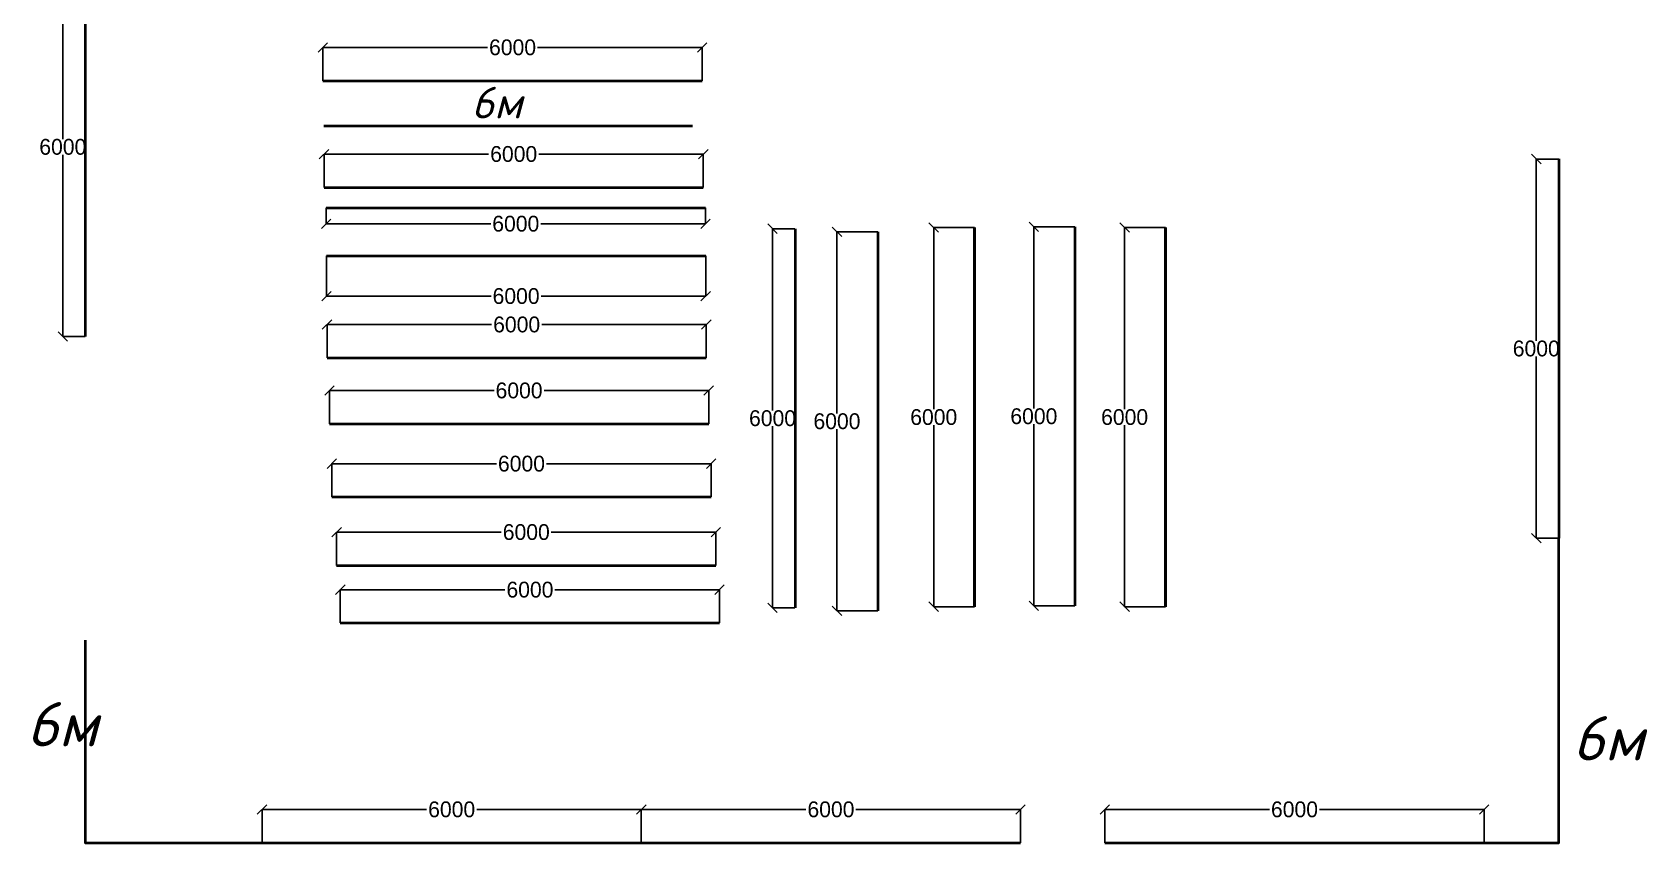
# Model space of a CAD drawing. Header units: millimetres. Extents: x 1499747 to 4230374, y -28481 to 441852.
# Drawn here: x 2362160 to 2387715, y 406467 to 419291 of the extents above; entities that cross this region are included whole.
import ezdxf

# ---------------------------------------------------------------- set-up
doc = ezdxf.new("R2010")
doc.units = ezdxf.units.MM
doc.header["$MEASUREMENT"] = 0
doc.layers.add('0_ANNOT_Dimensions', color=7, linetype='Continuous')
doc.layers.add('Кабель 2х6 mm', color=150, linetype='Continuous', lineweight=30)
doc.styles.add('Текст', font='isocpeui.ttf')
doc.dimstyles.get("Standard").update_dxf_attribs({"dimtxt": 0.18, "dimasz": 0.18, "dimexe": 0.18, "dimexo": 0.0625, "dimgap": 0.09, "dimtad": 0, "dimtih": 1, "dimtoh": 1, "dimdec": 4, "dimzin": 0, "dimdsep": 46, "dimtxsty": 'Standard', "dimcen": 0.09, "dimadec": 0, "dimazin": 0, "dimtfac": 1, "dimtdec": 4, "dimtofl": 0, "dimtmove": 0, "dimatfit": 3, "dimfxl": 1, "dimtolj": 1, "dimtzin": 0, "dimarcsym": 0})

# ---------------------------------------------------------------- blocks, each defined once
blk = doc.blocks.new('_Oblique')
at = {"color": 0, "linetype": 'ByBlock', "lineweight": -2}
blk.add_line((-0.5, -0.5), (0.5, 0.5), dxfattribs=at)
blk = doc.blocks.new('*D412')
at = {"layer": '0_ANNOT_Dimensions', "color": 0, "lineweight": -2, "transparency": 16777216}
for p, q in [((2362998, 420477), (2362642, 420477)), ((2362642, 420477), (2362642, 417602)), ((2362642, 414477), (2362642, 417352)), ((2362998, 414477), (2362642, 414477))]:
    blk.add_line(p, q, dxfattribs=at)
at = {"layer": 'Defpoints', "color": 0, "lineweight": 30, "transparency": 16777216}
for p in [(2362998, 420477), (2362642, 414477), (2362998, 414477)]:
    blk.add_point(p, dxfattribs=at)
at = {"layer": '0_ANNOT_Dimensions', "color": 0, "lineweight": -2, "transparency": 16777216, "xscale": 150, "yscale": 150, "zscale": 150}
for p, rotation in [((2362642, 420477), 90), ((2362642, 414477), 270)]:
    blk.add_blockref('_Oblique', p, dxfattribs=dict(at, rotation=rotation))
at = {"layer": '0_ANNOT_Dimensions', "color": 0, "lineweight": 25, "transparency": 16777216, "insert": (2362642, 417477), "char_height": 250, "attachment_point": 5}
blk.add_mtext('\\A1;6000', dxfattribs=at)
blk = doc.blocks.new('*D406')
at = {"layer": '0_ANNOT_Dimensions', "color": 0, "lineweight": -2, "transparency": 16777216}
for p, q in [((2386308, 417286), (2385952, 417286)), ((2385952, 417286), (2385952, 414411)), ((2385952, 411286), (2385952, 414161)), ((2386308, 411286), (2385952, 411286))]:
    blk.add_line(p, q, dxfattribs=at)
at = {"layer": 'Defpoints', "color": 0, "lineweight": 30, "transparency": 16777216}
for p in [(2386308, 417286), (2385952, 411286), (2386308, 411286)]:
    blk.add_point(p, dxfattribs=at)
at = {"layer": '0_ANNOT_Dimensions', "color": 0, "lineweight": -2, "transparency": 16777216, "xscale": 150, "yscale": 150, "zscale": 150}
for p, rotation in [((2385952, 417286), 90), ((2385952, 411286), 270)]:
    blk.add_blockref('_Oblique', p, dxfattribs=dict(at, rotation=rotation))
at = {"layer": '0_ANNOT_Dimensions', "color": 0, "lineweight": 25, "transparency": 16777216, "insert": (2385952, 414286), "char_height": 250, "attachment_point": 5}
blk.add_mtext('\\A1;6000', dxfattribs=at)
blk = doc.blocks.new('*D407')
at = {"layer": '0_ANNOT_Dimensions', "color": 0, "lineweight": -2, "transparency": 16777216}
for p, q in [((2379127, 406467), (2379127, 406993)), ((2379127, 406993), (2381731, 406993)), ((2385127, 406993), (2382523, 406993)), ((2385127, 406467), (2385127, 406993))]:
    blk.add_line(p, q, dxfattribs=at)
at = {"layer": 'Defpoints', "color": 0, "lineweight": 30, "transparency": 16777216}
for p in [(2385127, 406993), (2379127, 406467), (2385127, 406467)]:
    blk.add_point(p, dxfattribs=at)
at = {"layer": '0_ANNOT_Dimensions', "color": 0, "lineweight": -2, "transparency": 16777216, "xscale": 150, "yscale": 150, "zscale": 150, "rotation": 180}
blk.add_blockref('_Oblique', (2379127, 406993), dxfattribs=at)
at = {"layer": '0_ANNOT_Dimensions', "color": 0, "lineweight": -2, "transparency": 16777216, "xscale": 150, "yscale": 150, "zscale": 150}
blk.add_blockref('_Oblique', (2385127, 406993), dxfattribs=at)
at = {"layer": '0_ANNOT_Dimensions', "color": 0, "lineweight": 25, "transparency": 16777216, "insert": (2382127, 406993), "char_height": 250, "attachment_point": 5}
blk.add_mtext('\\A1;6000', dxfattribs=at)
blk = doc.blocks.new('*D408')
at = {"layer": '0_ANNOT_Dimensions', "color": 0, "lineweight": -2, "transparency": 16777216}
for p, q in [((2371794, 406467), (2371794, 406993)), ((2371794, 406993), (2374398, 406993)), ((2377794, 406993), (2375190, 406993)), ((2377794, 406467), (2377794, 406993))]:
    blk.add_line(p, q, dxfattribs=at)
at = {"layer": 'Defpoints', "color": 0, "lineweight": 30, "transparency": 16777216}
for p in [(2377794, 406993), (2371794, 406467), (2377794, 406467)]:
    blk.add_point(p, dxfattribs=at)
at = {"layer": '0_ANNOT_Dimensions', "color": 0, "lineweight": -2, "transparency": 16777216, "xscale": 150, "yscale": 150, "zscale": 150, "rotation": 180}
blk.add_blockref('_Oblique', (2371794, 406993), dxfattribs=at)
at = {"layer": '0_ANNOT_Dimensions', "color": 0, "lineweight": -2, "transparency": 16777216, "xscale": 150, "yscale": 150, "zscale": 150}
blk.add_blockref('_Oblique', (2377794, 406993), dxfattribs=at)
at = {"layer": '0_ANNOT_Dimensions', "color": 0, "lineweight": 25, "transparency": 16777216, "insert": (2374794, 406993), "char_height": 250, "attachment_point": 5}
blk.add_mtext('\\A1;6000', dxfattribs=at)
blk = doc.blocks.new('*D409')
at = {"layer": '0_ANNOT_Dimensions', "color": 0, "lineweight": -2, "transparency": 16777216}
for p, q in [((2365794, 406467), (2365794, 406993)), ((2365794, 406993), (2368398, 406993)), ((2371794, 406993), (2369190, 406993)), ((2371794, 406467), (2371794, 406993))]:
    blk.add_line(p, q, dxfattribs=at)
at = {"layer": 'Defpoints', "color": 0, "lineweight": 30, "transparency": 16777216}
for p in [(2371794, 406993), (2365794, 406467), (2371794, 406467)]:
    blk.add_point(p, dxfattribs=at)
at = {"layer": '0_ANNOT_Dimensions', "color": 0, "lineweight": -2, "transparency": 16777216, "xscale": 150, "yscale": 150, "zscale": 150, "rotation": 180}
blk.add_blockref('_Oblique', (2365794, 406993), dxfattribs=at)
at = {"layer": '0_ANNOT_Dimensions', "color": 0, "lineweight": -2, "transparency": 16777216, "xscale": 150, "yscale": 150, "zscale": 150}
blk.add_blockref('_Oblique', (2371794, 406993), dxfattribs=at)
at = {"layer": '0_ANNOT_Dimensions', "color": 0, "lineweight": 25, "transparency": 16777216, "insert": (2368794, 406993), "char_height": 250, "attachment_point": 5}
blk.add_mtext('\\A1;6000', dxfattribs=at)
blk = doc.blocks.new('*D419')
at = {"layer": '0_ANNOT_Dimensions', "color": 0, "lineweight": -2, "transparency": 16777216}
for p, q in [((2366822, 414140), (2366822, 414666)), ((2366822, 414666), (2369426, 414666)), ((2372822, 414666), (2370218, 414666)), ((2372822, 414140), (2372822, 414666))]:
    blk.add_line(p, q, dxfattribs=at)
at = {"layer": 'Defpoints', "color": 0, "lineweight": 30, "transparency": 16777216}
for p in [(2372822, 414666), (2366822, 414139), (2372822, 414139)]:
    blk.add_point(p, dxfattribs=at)
at = {"layer": '0_ANNOT_Dimensions', "color": 0, "lineweight": -2, "transparency": 16777216, "xscale": 150, "yscale": 150, "zscale": 150, "rotation": 180}
blk.add_blockref('_Oblique', (2366822, 414666), dxfattribs=at)
at = {"layer": '0_ANNOT_Dimensions', "color": 0, "lineweight": -2, "transparency": 16777216, "xscale": 150, "yscale": 150, "zscale": 150}
blk.add_blockref('_Oblique', (2372822, 414666), dxfattribs=at)
at = {"layer": '0_ANNOT_Dimensions', "color": 0, "lineweight": 25, "transparency": 16777216, "insert": (2369822, 414666), "char_height": 250, "attachment_point": 5}
blk.add_mtext('\\A1;6000', dxfattribs=at)
blk = doc.blocks.new('*D420')
at = {"layer": '0_ANNOT_Dimensions', "color": 0, "lineweight": -2, "transparency": 16777216}
for p, q in [((2366860, 413096), (2366860, 413622)), ((2366860, 413622), (2369464, 413622)), ((2372860, 413622), (2370256, 413622)), ((2372860, 413096), (2372860, 413622))]:
    blk.add_line(p, q, dxfattribs=at)
at = {"layer": 'Defpoints', "color": 0, "lineweight": 30, "transparency": 16777216}
for p in [(2372860, 413622), (2366860, 413096), (2372860, 413096)]:
    blk.add_point(p, dxfattribs=at)
at = {"layer": '0_ANNOT_Dimensions', "color": 0, "lineweight": -2, "transparency": 16777216, "xscale": 150, "yscale": 150, "zscale": 150, "rotation": 180}
blk.add_blockref('_Oblique', (2366860, 413622), dxfattribs=at)
at = {"layer": '0_ANNOT_Dimensions', "color": 0, "lineweight": -2, "transparency": 16777216, "xscale": 150, "yscale": 150, "zscale": 150}
blk.add_blockref('_Oblique', (2372860, 413622), dxfattribs=at)
at = {"layer": '0_ANNOT_Dimensions', "color": 0, "lineweight": 25, "transparency": 16777216, "insert": (2369860, 413622), "char_height": 250, "attachment_point": 5}
blk.add_mtext('\\A1;6000', dxfattribs=at)
blk = doc.blocks.new('*D421')
at = {"layer": '0_ANNOT_Dimensions', "color": 0, "lineweight": -2, "transparency": 16777216}
for p, q in [((2366898, 411938), (2366898, 412465)), ((2366898, 412464), (2369502, 412464)), ((2372898, 412464), (2370294, 412464)), ((2372898, 411938), (2372898, 412465))]:
    blk.add_line(p, q, dxfattribs=at)
at = {"layer": 'Defpoints', "color": 0, "lineweight": 30, "transparency": 16777216}
for p in [(2372898, 412464), (2366898, 411938), (2372898, 411938)]:
    blk.add_point(p, dxfattribs=at)
at = {"layer": '0_ANNOT_Dimensions', "color": 0, "lineweight": -2, "transparency": 16777216, "xscale": 150, "yscale": 150, "zscale": 150, "rotation": 180}
blk.add_blockref('_Oblique', (2366898, 412464), dxfattribs=at)
at = {"layer": '0_ANNOT_Dimensions', "color": 0, "lineweight": -2, "transparency": 16777216, "xscale": 150, "yscale": 150, "zscale": 150}
blk.add_blockref('_Oblique', (2372898, 412464), dxfattribs=at)
at = {"layer": '0_ANNOT_Dimensions', "color": 0, "lineweight": 25, "transparency": 16777216, "insert": (2369898, 412464), "char_height": 250, "attachment_point": 5}
blk.add_mtext('\\A1;6000', dxfattribs=at)
blk = doc.blocks.new('*D422')
at = {"layer": '0_ANNOT_Dimensions', "color": 0, "lineweight": -2, "transparency": 16777216}
for p, q in [((2374225, 416183), (2373869, 416183)), ((2373870, 416183), (2373870, 413308)), ((2373870, 410183), (2373870, 413058)), ((2374225, 410183), (2373869, 410183))]:
    blk.add_line(p, q, dxfattribs=at)
at = {"layer": 'Defpoints', "color": 0, "lineweight": 30, "transparency": 16777216}
for p in [(2374225, 416183), (2373870, 410183), (2374225, 410183)]:
    blk.add_point(p, dxfattribs=at)
at = {"layer": '0_ANNOT_Dimensions', "color": 0, "lineweight": -2, "transparency": 16777216, "xscale": 150, "yscale": 150, "zscale": 150}
for p, rotation in [((2373870, 416183), 90), ((2373870, 410183), 270)]:
    blk.add_blockref('_Oblique', p, dxfattribs=dict(at, rotation=rotation))
at = {"layer": '0_ANNOT_Dimensions', "color": 0, "lineweight": 25, "transparency": 16777216, "insert": (2373870, 413183), "char_height": 250, "attachment_point": 5}
blk.add_mtext('\\A1;6000', dxfattribs=at)
blk = doc.blocks.new('*D423')
at = {"layer": '0_ANNOT_Dimensions', "color": 0, "lineweight": -2, "transparency": 16777216}
for p, q in [((2366974, 410855), (2366974, 411381)), ((2366974, 411381), (2369578, 411381)), ((2372974, 411381), (2370370, 411381)), ((2372974, 410855), (2372974, 411381))]:
    blk.add_line(p, q, dxfattribs=at)
at = {"layer": 'Defpoints', "color": 0, "lineweight": 30, "transparency": 16777216}
for p in [(2372974, 411381), (2366974, 410855), (2372974, 410855)]:
    blk.add_point(p, dxfattribs=at)
at = {"layer": '0_ANNOT_Dimensions', "color": 0, "lineweight": -2, "transparency": 16777216, "xscale": 150, "yscale": 150, "zscale": 150, "rotation": 180}
blk.add_blockref('_Oblique', (2366974, 411381), dxfattribs=at)
at = {"layer": '0_ANNOT_Dimensions', "color": 0, "lineweight": -2, "transparency": 16777216, "xscale": 150, "yscale": 150, "zscale": 150}
blk.add_blockref('_Oblique', (2372974, 411381), dxfattribs=at)
at = {"layer": '0_ANNOT_Dimensions', "color": 0, "lineweight": 25, "transparency": 16777216, "insert": (2369974, 411381), "char_height": 250, "attachment_point": 5}
blk.add_mtext('\\A1;6000', dxfattribs=at)
blk = doc.blocks.new('*D424')
at = {"layer": '0_ANNOT_Dimensions', "color": 0, "lineweight": -2, "transparency": 16777216}
for p, q in [((2366813, 415754), (2366813, 415116)), ((2372813, 415754), (2372813, 415116)), ((2366813, 415116), (2369417, 415116)), ((2372813, 415116), (2370209, 415116))]:
    blk.add_line(p, q, dxfattribs=at)
at = {"layer": 'Defpoints', "color": 0, "lineweight": 30, "transparency": 16777216}
for p in [(2366813, 415754), (2372813, 415754), (2372813, 415116)]:
    blk.add_point(p, dxfattribs=at)
at = {"layer": '0_ANNOT_Dimensions', "color": 0, "lineweight": -2, "transparency": 16777216, "xscale": 150, "yscale": 150, "zscale": 150, "rotation": 180}
blk.add_blockref('_Oblique', (2366813, 415116), dxfattribs=at)
at = {"layer": '0_ANNOT_Dimensions', "color": 0, "lineweight": -2, "transparency": 16777216, "xscale": 150, "yscale": 150, "zscale": 150}
blk.add_blockref('_Oblique', (2372813, 415116), dxfattribs=at)
at = {"layer": '0_ANNOT_Dimensions', "color": 0, "lineweight": 25, "transparency": 16777216, "insert": (2369813, 415116), "char_height": 250, "attachment_point": 5}
blk.add_mtext('\\A1;6000', dxfattribs=at)
blk = doc.blocks.new('*D425')
at = {"layer": '0_ANNOT_Dimensions', "color": 0, "lineweight": -2, "transparency": 16777216}
for p, q in [((2366808, 416512), (2366808, 416261)), ((2372808, 416512), (2372808, 416261)), ((2366808, 416261), (2369412, 416261)), ((2372808, 416261), (2370203, 416261))]:
    blk.add_line(p, q, dxfattribs=at)
at = {"layer": 'Defpoints', "color": 0, "lineweight": 30, "transparency": 16777216}
for p in [(2366808, 416512), (2372808, 416512), (2372808, 416261)]:
    blk.add_point(p, dxfattribs=at)
at = {"layer": '0_ANNOT_Dimensions', "color": 0, "lineweight": -2, "transparency": 16777216, "xscale": 150, "yscale": 150, "zscale": 150, "rotation": 180}
blk.add_blockref('_Oblique', (2366808, 416261), dxfattribs=at)
at = {"layer": '0_ANNOT_Dimensions', "color": 0, "lineweight": -2, "transparency": 16777216, "xscale": 150, "yscale": 150, "zscale": 150}
blk.add_blockref('_Oblique', (2372808, 416261), dxfattribs=at)
at = {"layer": '0_ANNOT_Dimensions', "color": 0, "lineweight": 25, "transparency": 16777216, "insert": (2369808, 416261), "char_height": 250, "attachment_point": 5}
blk.add_mtext('\\A1;6000', dxfattribs=at)
blk = doc.blocks.new('*D426')
at = {"layer": '0_ANNOT_Dimensions', "color": 0, "lineweight": -2, "transparency": 16777216}
for p, q in [((2366775, 416837), (2366775, 417364)), ((2366775, 417364), (2369379, 417364)), ((2372775, 417364), (2370171, 417364)), ((2372775, 416837), (2372775, 417364))]:
    blk.add_line(p, q, dxfattribs=at)
at = {"layer": 'Defpoints', "color": 0, "lineweight": 30, "transparency": 16777216}
for p in [(2372775, 417364), (2366775, 416837), (2372775, 416837)]:
    blk.add_point(p, dxfattribs=at)
at = {"layer": '0_ANNOT_Dimensions', "color": 0, "lineweight": -2, "transparency": 16777216, "xscale": 150, "yscale": 150, "zscale": 150, "rotation": 180}
blk.add_blockref('_Oblique', (2366775, 417364), dxfattribs=at)
at = {"layer": '0_ANNOT_Dimensions', "color": 0, "lineweight": -2, "transparency": 16777216, "xscale": 150, "yscale": 150, "zscale": 150}
blk.add_blockref('_Oblique', (2372775, 417364), dxfattribs=at)
at = {"layer": '0_ANNOT_Dimensions', "color": 0, "lineweight": 25, "transparency": 16777216, "insert": (2369775, 417364), "char_height": 250, "attachment_point": 5}
blk.add_mtext('\\A1;6000', dxfattribs=at)
blk = doc.blocks.new('*D427')
at = {"layer": '0_ANNOT_Dimensions', "color": 0, "lineweight": -2, "transparency": 16777216}
for p, q in [((2367032, 409944), (2367032, 410471)), ((2367032, 410470), (2369636, 410470)), ((2373032, 410470), (2370428, 410470)), ((2373032, 409944), (2373032, 410471))]:
    blk.add_line(p, q, dxfattribs=at)
at = {"layer": 'Defpoints', "color": 0, "lineweight": 30, "transparency": 16777216}
for p in [(2373032, 410470), (2367032, 409944), (2373032, 409944)]:
    blk.add_point(p, dxfattribs=at)
at = {"layer": '0_ANNOT_Dimensions', "color": 0, "lineweight": -2, "transparency": 16777216, "xscale": 150, "yscale": 150, "zscale": 150, "rotation": 180}
blk.add_blockref('_Oblique', (2367032, 410470), dxfattribs=at)
at = {"layer": '0_ANNOT_Dimensions', "color": 0, "lineweight": -2, "transparency": 16777216, "xscale": 150, "yscale": 150, "zscale": 150}
blk.add_blockref('_Oblique', (2373032, 410470), dxfattribs=at)
at = {"layer": '0_ANNOT_Dimensions', "color": 0, "lineweight": 25, "transparency": 16777216, "insert": (2370032, 410470), "char_height": 250, "attachment_point": 5}
blk.add_mtext('\\A1;6000', dxfattribs=at)
blk = doc.blocks.new('*D428')
at = {"layer": '0_ANNOT_Dimensions', "color": 0, "lineweight": -2, "transparency": 16777216}
for p, q in [((2366757, 418525), (2366757, 419052)), ((2366757, 419052), (2369361, 419052)), ((2372757, 419052), (2370153, 419052)), ((2372757, 418525), (2372757, 419052))]:
    blk.add_line(p, q, dxfattribs=at)
at = {"layer": 'Defpoints', "color": 0, "lineweight": 30, "transparency": 16777216}
for p in [(2372757, 419052), (2366757, 418525), (2372757, 418525)]:
    blk.add_point(p, dxfattribs=at)
at = {"layer": '0_ANNOT_Dimensions', "color": 0, "lineweight": -2, "transparency": 16777216, "xscale": 150, "yscale": 150, "zscale": 150, "rotation": 180}
blk.add_blockref('_Oblique', (2366757, 419052), dxfattribs=at)
at = {"layer": '0_ANNOT_Dimensions', "color": 0, "lineweight": -2, "transparency": 16777216, "xscale": 150, "yscale": 150, "zscale": 150}
blk.add_blockref('_Oblique', (2372757, 419052), dxfattribs=at)
at = {"layer": '0_ANNOT_Dimensions', "color": 0, "lineweight": 25, "transparency": 16777216, "insert": (2369757, 419052), "char_height": 250, "attachment_point": 5}
blk.add_mtext('\\A1;6000', dxfattribs=at)
blk = doc.blocks.new('*D435')
at = {"layer": '0_ANNOT_Dimensions', "color": 0, "lineweight": -2, "transparency": 16777216}
for p, q in [((2375536, 416135), (2374889, 416135)), ((2374889, 416135), (2374889, 413260)), ((2374889, 410135), (2374889, 413010)), ((2375536, 410135), (2374889, 410135))]:
    blk.add_line(p, q, dxfattribs=at)
at = {"layer": 'Defpoints', "color": 0, "lineweight": 30, "transparency": 16777216}
for p in [(2375536, 416135), (2374889, 410135), (2375536, 410135)]:
    blk.add_point(p, dxfattribs=at)
at = {"layer": '0_ANNOT_Dimensions', "color": 0, "lineweight": -2, "transparency": 16777216, "xscale": 150, "yscale": 150, "zscale": 150}
for p, rotation in [((2374889, 416135), 90), ((2374889, 410135), 270)]:
    blk.add_blockref('_Oblique', p, dxfattribs=dict(at, rotation=rotation))
at = {"layer": '0_ANNOT_Dimensions', "color": 0, "lineweight": 25, "transparency": 16777216, "insert": (2374889, 413135), "char_height": 250, "attachment_point": 5}
blk.add_mtext('\\A1;6000', dxfattribs=at)
blk = doc.blocks.new('*D436')
at = {"layer": '0_ANNOT_Dimensions', "color": 0, "lineweight": -2, "transparency": 16777216}
for p, q in [((2377067, 416201), (2376420, 416201)), ((2376420, 416201), (2376420, 413326)), ((2376420, 410201), (2376420, 413076)), ((2377067, 410201), (2376420, 410201))]:
    blk.add_line(p, q, dxfattribs=at)
at = {"layer": 'Defpoints', "color": 0, "lineweight": 30, "transparency": 16777216}
for p in [(2377067, 416201), (2376420, 410201), (2377067, 410201)]:
    blk.add_point(p, dxfattribs=at)
at = {"layer": '0_ANNOT_Dimensions', "color": 0, "lineweight": -2, "transparency": 16777216, "xscale": 150, "yscale": 150, "zscale": 150}
for p, rotation in [((2376420, 416201), 90), ((2376420, 410201), 270)]:
    blk.add_blockref('_Oblique', p, dxfattribs=dict(at, rotation=rotation))
at = {"layer": '0_ANNOT_Dimensions', "color": 0, "lineweight": 25, "transparency": 16777216, "insert": (2376420, 413201), "char_height": 250, "attachment_point": 5}
blk.add_mtext('\\A1;6000', dxfattribs=at)
blk = doc.blocks.new('*D431')
at = {"layer": '0_ANNOT_Dimensions', "color": 0, "lineweight": -2, "transparency": 16777216}
for p, q in [((2378651, 416214), (2378004, 416214)), ((2378004, 416214), (2378004, 413339)), ((2378004, 410214), (2378004, 413088)), ((2378651, 410214), (2378004, 410214))]:
    blk.add_line(p, q, dxfattribs=at)
at = {"layer": 'Defpoints', "color": 0, "lineweight": 30, "transparency": 16777216}
for p in [(2378651, 416214), (2378004, 410214), (2378651, 410214)]:
    blk.add_point(p, dxfattribs=at)
at = {"layer": '0_ANNOT_Dimensions', "color": 0, "lineweight": -2, "transparency": 16777216, "xscale": 150, "yscale": 150, "zscale": 150}
for p, rotation in [((2378004, 416214), 90), ((2378004, 410214), 270)]:
    blk.add_blockref('_Oblique', p, dxfattribs=dict(at, rotation=rotation))
at = {"layer": '0_ANNOT_Dimensions', "color": 0, "lineweight": 25, "transparency": 16777216, "insert": (2378004, 413214), "char_height": 250, "attachment_point": 5}
blk.add_mtext('\\A1;6000', dxfattribs=at)
blk = doc.blocks.new('*D432')
at = {"layer": '0_ANNOT_Dimensions', "color": 0, "lineweight": -2, "transparency": 16777216}
for p, q in [((2380086, 416201), (2379439, 416201)), ((2379440, 416201), (2379440, 413326)), ((2379440, 410201), (2379440, 413076)), ((2380086, 410201), (2379439, 410201))]:
    blk.add_line(p, q, dxfattribs=at)
at = {"layer": 'Defpoints', "color": 0, "lineweight": 30, "transparency": 16777216}
for p in [(2380087, 416201), (2379440, 410201), (2380087, 410201)]:
    blk.add_point(p, dxfattribs=at)
at = {"layer": '0_ANNOT_Dimensions', "color": 0, "lineweight": -2, "transparency": 16777216, "xscale": 150, "yscale": 150, "zscale": 150}
for p, rotation in [((2379440, 416201), 90), ((2379440, 410201), 270)]:
    blk.add_blockref('_Oblique', p, dxfattribs=dict(at, rotation=rotation))
at = {"layer": '0_ANNOT_Dimensions', "color": 0, "lineweight": 25, "transparency": 16777216, "insert": (2379440, 413201), "char_height": 250, "attachment_point": 5}
blk.add_mtext('\\A1;6000', dxfattribs=at)

msp = doc.modelspace()

# ---------------------------------------------------------------- linework, layer by layer
at = {"layer": 'Кабель 2х6 mm', "color": 219, "lineweight": 40, "true_color": 0x642165}
msp.add_lwpolyline([(2362997.82757, 420476.75051), (2362997.82757, 414476.75051)], dxfattribs=at)
at = {"layer": 'Кабель 2х6 mm', "color": 11, "lineweight": 40, "true_color": 0xf27172}
for points in [[(2366757.01352, 418525.28875), (2372757.01352, 418525.28875)], [(2375535.77495, 416134.86017), (2375535.77495, 410134.86017)], [(2366821.65135, 414139.45897), (2372821.65135, 414139.45897)], [(2366897.67699, 411937.90814), (2372897.67699, 411937.90814)], [(2365793.64071, 406466.71136), (2371793.64071, 406466.71136)]]:
    msp.add_lwpolyline(points, dxfattribs=at)
at = {"layer": 'Кабель 2х6 mm', "color": 116, "lineweight": 40, "true_color": 0x136734}
for points in [[(2366768.83517, 417808.7841), (2372601.15872, 417811.44344)], [(2386307.86873, 417286.12245), (2386307.86873, 411286.12245)], [(2366807.52029, 416512.45232), (2372807.52029, 416512.45232)], [(2366813.10635, 415753.69605), (2372813.10635, 415753.69605)], [(2367032.2677, 409943.82929), (2373032.2677, 409943.82929)], [(2379127.24071, 406466.71136), (2385127.24071, 406466.71136)]]:
    msp.add_lwpolyline(points, dxfattribs=at)
at = {"layer": 'Кабель 2х6 mm', "color": 85, "lineweight": 40, "true_color": 0x58ba48}
for points in [[(2366775.11565, 416837.27395), (2372775.11565, 416837.27395)], [(2378651.07836, 416213.53274), (2378651.07836, 410213.53274)]]:
    msp.add_lwpolyline(points, dxfattribs=at)
at = {"layer": 'Кабель 2х6 mm', "color": 31, "lineweight": 40, "true_color": 0xfecc66}
for points in [[(2374225.41494, 416182.76605), (2374225.41494, 410182.76605)], [(2366973.92385, 410854.66858), (2372973.92385, 410854.66858)]]:
    msp.add_lwpolyline(points, dxfattribs=at)
at = {"layer": 'Кабель 2х6 mm', "color": 244, "lineweight": 50, "true_color": 0x991b1e}
msp.add_lwpolyline([(2377066.75186, 410200.68269), (2377066.75186, 416200.68269)], dxfattribs=at)
at = {"layer": 'Кабель 2х6 mm', "color": 116, "lineweight": 50, "true_color": 0x136734}
msp.add_lwpolyline([(2380086.53928, 410201.36984), (2380086.53928, 416201.36984)], dxfattribs=at)
at = {"layer": 'Кабель 2х6 mm', "color": 244, "lineweight": 40, "true_color": 0x991b1e}
for points in [[(2366860.32233, 413095.54599), (2372860.32233, 413095.54599)], [(2362997.82757, 409670.89826), (2362997.82757, 406466.71136), (2365793.64071, 406466.71136)], [(2371793.64071, 406466.71136), (2377793.64071, 406466.71136)]]:
    msp.add_lwpolyline(points, dxfattribs=at)
at = {"layer": 'Кабель 2х6 mm', "color": 9, "lineweight": 40, "true_color": 0xafd9aa}
msp.add_lwpolyline([(2385127.24071, 406466.71136), (2386307.86873, 406466.71136), (2386307.86873, 411286.08329)], dxfattribs=at)

# ---------------------------------------------------------------- texts
at = {"color": 18, "lineweight": 50, "true_color": 0x000000, "width": 12874.2351114, "attachment_point": 1, "style": 'Текст'}
for insert, char_height in [((2369103.14759, 418429.01055), 500), ((2362068.35907, 408691.99209), 700), ((2386525.72171, 408470.04961), 700)]:
    msp.add_mtext('6м', dxfattribs=dict(at, insert=insert, char_height=char_height))

# ---------------------------------------------------------------- dimensions: what is measured, and where the dimension line sits
at = {"layer": '0_ANNOT_Dimensions', "lineweight": 25}
for base, p1, p2, picture, middle in [((2362642.0158, 414476.75051), (2362997.82757, 420476.78966), (2362997.82757, 414476.75051), '*D412', (2362642.0158, 417476.77009)), ((2385952.05696, 411286.16161), (2386307.86873, 417286.20076), (2386307.86873, 411286.16161), '*D406', (2385952.05696, 414286.18119)), ((2373869.60317, 410182.80521), (2374225.41494, 416182.84437), (2374225.41494, 410182.80521), '*D422', (2373869.60317, 413182.82479)), ((2374888.88651, 410134.86017), (2375535.77495, 416134.86017), (2375535.77495, 410134.86017), '*D435', (2374888.88651, 413134.86017)), ((2376419.86343, 410200.68269), (2377066.75186, 416200.68269), (2377066.75186, 410200.68269), '*D436', (2376419.86343, 413200.68269)), ((2378004.18992, 410213.53274), (2378651.07836, 416213.53274), (2378651.07836, 410213.53274), '*D431', (2378004.18992, 413213.53274)), ((2379439.65084, 410201.36984), (2380086.53928, 416201.36984), (2380086.53928, 410201.36984), '*D432', (2379439.65084, 413201.36984))]:
    dim = msp.add_linear_dim(base=base, p1=p1, p2=p2, angle=90, dimstyle='Standard', override={"dimtxt": 250, "dimasz": 150, "dimdec": 0, "dimblk1": 'Oblique', "dimblk2": 'Oblique', "dimsah": 1}, dxfattribs=at)
    dim.commit()
    dim.dimension.update_dxf_attribs({"geometry": picture, "text_midpoint": middle})
for base, p1, p2, picture, middle in [((2372757.01352, 419051.85992), (2366757.01352, 418525.28875), (2372757.01352, 418525.28875), '*D428', (2369757.01352, 419051.85992)), ((2372775.11565, 417363.84512), (2366775.11565, 416837.27395), (2372775.11565, 416837.27395), '*D426', (2369775.11565, 417363.84512)), ((2372813.10635, 415116.13369), (2366813.10635, 415753.69605), (2372813.10635, 415753.69605), '*D424', (2369813.10635, 415116.13369)), ((2372821.65135, 414666.03014), (2366821.65135, 414139.45897), (2372821.65135, 414139.45897), '*D419', (2369821.65135, 414666.03014)), ((2372860.32233, 413622.11716), (2366860.32233, 413095.54599), (2372860.32233, 413095.54599), '*D420', (2369860.32233, 413622.11716)), ((2372897.67699, 412464.47932), (2366897.67699, 411937.90814), (2372897.67699, 411937.90814), '*D421', (2369897.67699, 412464.47932)), ((2372973.92385, 411381.23975), (2366973.92385, 410854.66858), (2372973.92385, 410854.66858), '*D423', (2369973.92385, 411381.23975)), ((2373032.2677, 410470.40046), (2367032.2677, 409943.82929), (2373032.2677, 409943.82929), '*D427', (2370032.2677, 410470.40046)), ((2371793.64071, 406993.28253), (2365793.64071, 406466.71136), (2371793.64071, 406466.71136), '*D409', (2368793.64071, 406993.28253)), ((2377793.64071, 406993.28253), (2371793.64071, 406466.71136), (2377793.64071, 406466.71136), '*D408', (2374793.64071, 406993.28253)), ((2385127.24071, 406993.28253), (2379127.24071, 406466.71136), (2385127.24071, 406466.71136), '*D407', (2382127.24071, 406993.28253))]:
    dim = msp.add_linear_dim(base=base, p1=p1, p2=p2, dimstyle='Standard', override={"dimtxt": 250, "dimasz": 150, "dimdec": 0, "dimblk1": 'Oblique', "dimblk2": 'Oblique', "dimsah": 1}, dxfattribs=at)
    dim.commit()
    dim.dimension.update_dxf_attribs({"geometry": picture, "text_midpoint": middle})
dim = msp.add_linear_dim(base=(2372807.52029, 416260.81667), p1=(2366807.52029, 416512.45232), p2=(2372807.52029, 416512.45232), dimstyle='Standard', override={"dimtxt": 250, "dimasz": 150, "dimdec": 0, "dimblk1": 'Oblique', "dimblk2": 'Oblique', "dimsah": 1}, dxfattribs=at)
dim.commit()
dim.dimension.update_dxf_attribs({"geometry": '*D425', "text_midpoint": (2369807.52029, 416260.81667), "dimtype": 160})

doc.saveas('drawing.dxf')
